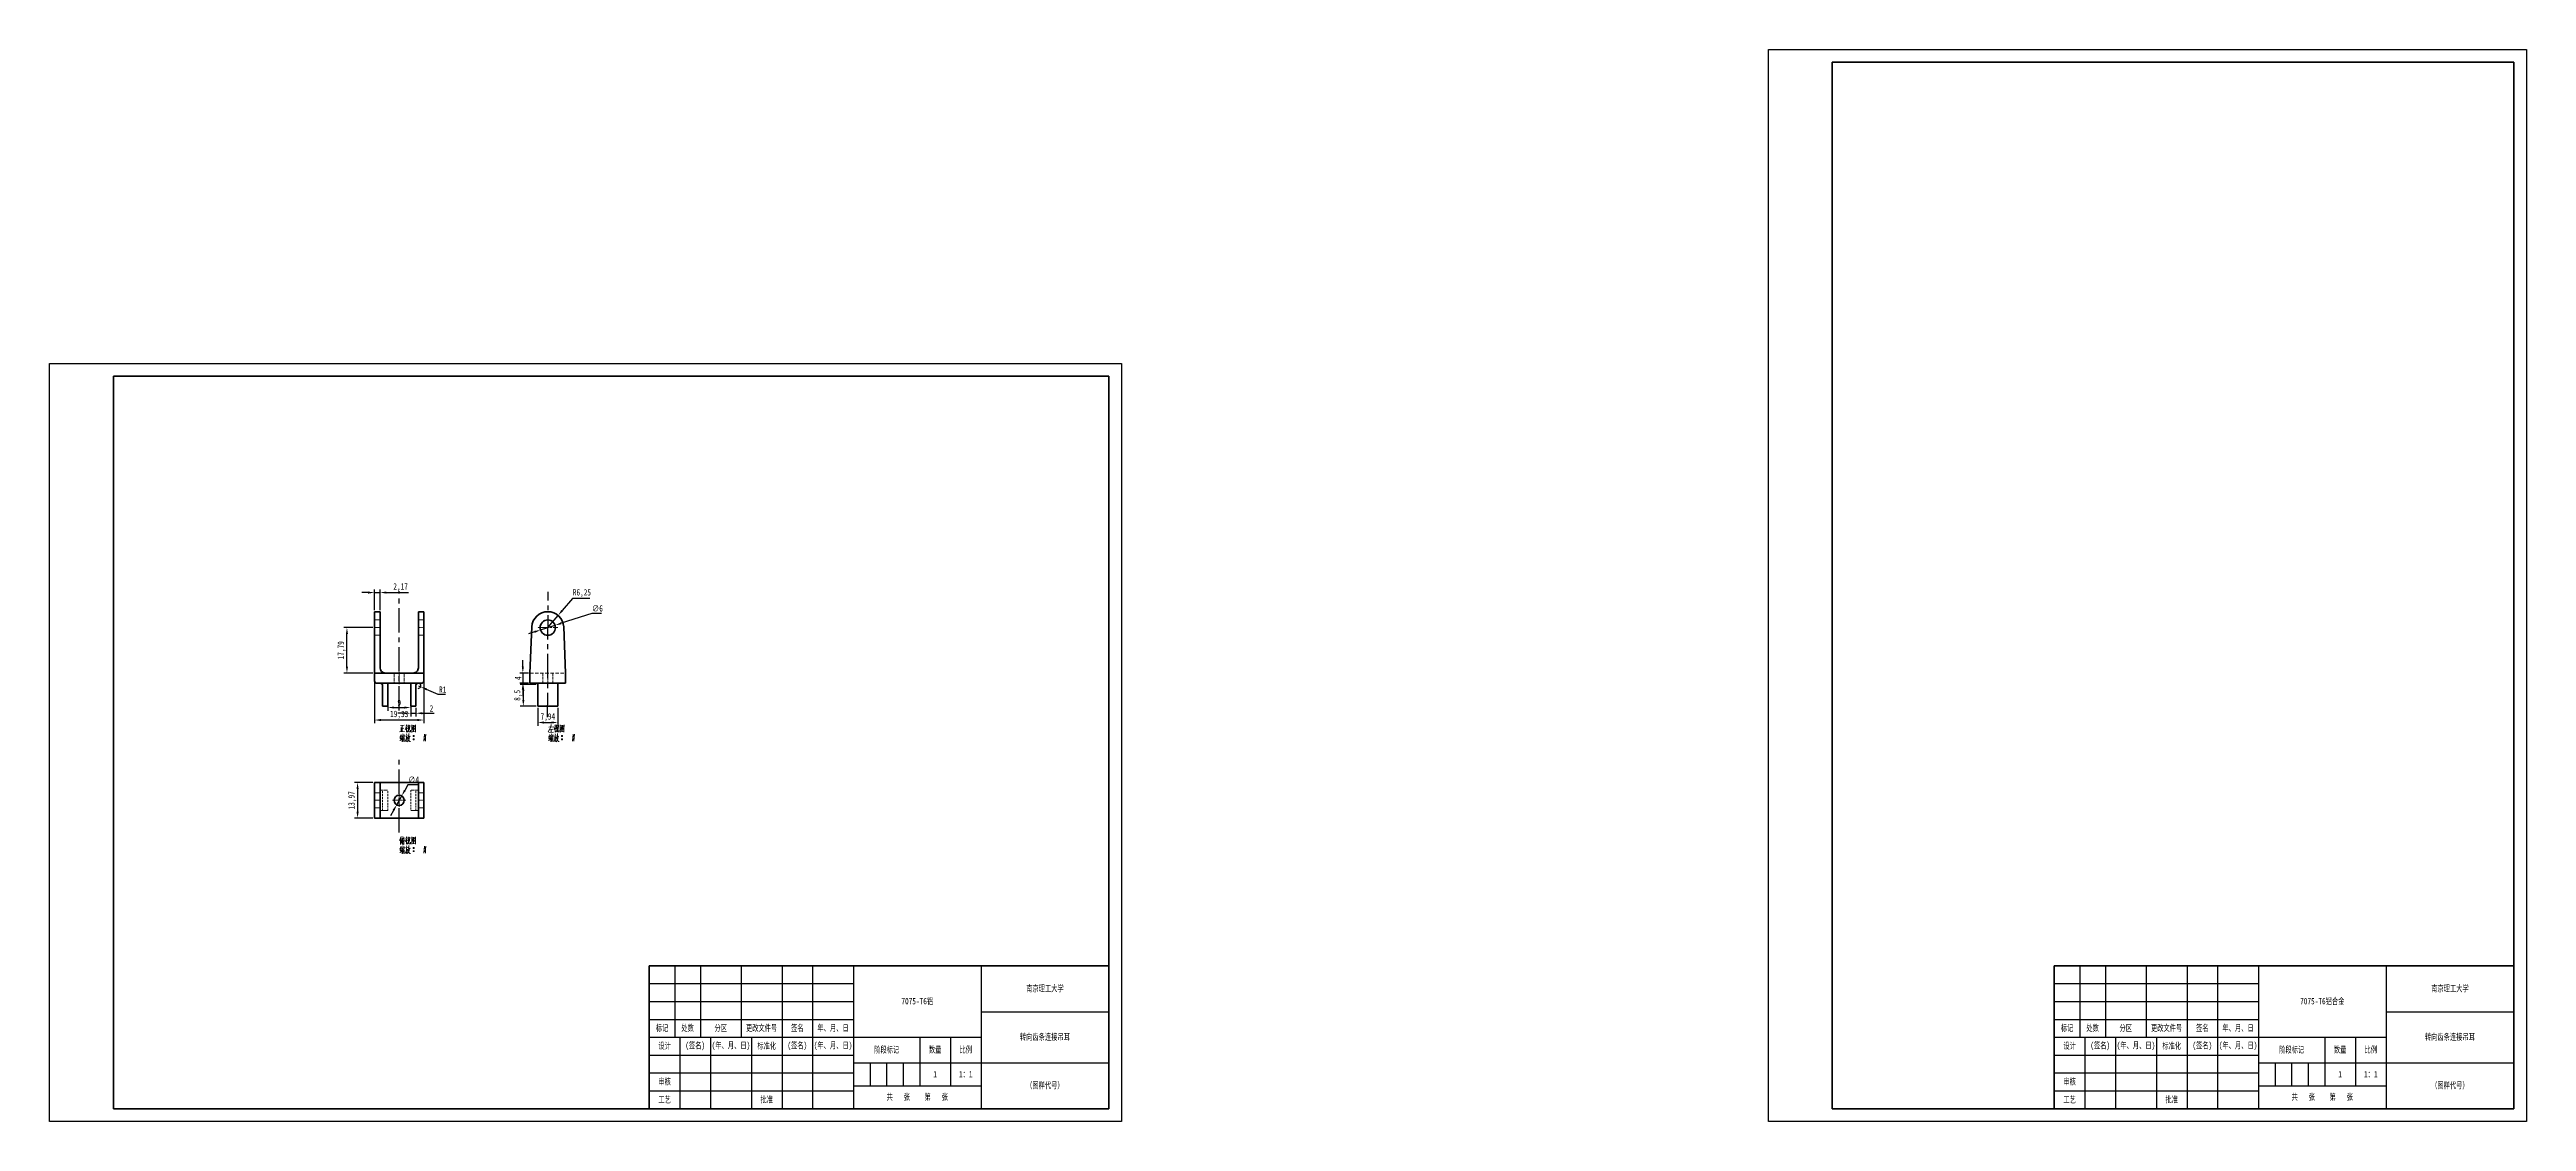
# Model space of a CAD drawing. Header units: millimetres. Extents: x 1050 to 2021, y 766 to 1186.
import ezdxf

# ---------------------------------------------------------------- set-up
doc = ezdxf.new("R2010")
doc.units = ezdxf.units.MM
doc.header["$LTSCALE"] = 0.3
for name, pattern in [('CENTER', [50.8, 31.75, -6.35, 6.35, -6.35]), ('DASHDOT', [18.5, 12, -3, 0.5, -3]), ('DASHED', [19.05, 12.7, -6.35])]:
    doc.linetypes.add(name, pattern=pattern)
for name, color, linetype, lineweight in [('尺寸线', 3, 'Continuous', 25), ('粗实线', 7, 'Continuous', 50), ('细实线', 7, 'Continuous', 25), ('细文本', 7, 'Continuous', 25), ('细点画线', 1, 'CENTER', 25), ('虚线', 2, 'DASHED', 25)]:
    doc.layers.add(name, color=color, linetype=linetype, lineweight=lineweight)
doc.styles.add('NUT Standard', font='simfang.ttf', dxfattribs={"width": 0.7, "height": 2.5})
doc.dimstyles.new('NUT Standard', dxfattribs={"dimtxt": 2.5, "dimasz": 2.5, "dimexe": 1.25, "dimexo": 0.625, "dimtad": 1, "dimtoh": 1, "dimtxsty": 'NUT Standard', "dimcen": 2.5, "dimadec": 0, "dimazin": 0, "dimtfac": 1, "dimtmove": 0, "dimatfit": 3, "dimfxl": 1, "dimarcsym": 0})

# ---------------------------------------------------------------- blocks, each defined once
blk = doc.blocks.new('*D5')
at = {"layer": 'Defpoints', "color": 0, "transparency": 16777216}
for p in [(1177.38, 941.32), (1196.71, 941.32), (1177.38, 922.91)]:
    blk.add_point(p, dxfattribs=at)
at = {"layer": '尺寸线', "color": 0, "lineweight": -2, "transparency": 16777216}
for p, q in [((1177.38, 940.7), (1177.38, 921.66)), ((1196.71, 940.7), (1196.71, 921.66)), ((1194.21, 922.91), (1179.88, 922.91))]:
    blk.add_line(p, q, dxfattribs=at)
at = {"layer": '尺寸线', "color": 0, "transparency": 16777216}
for points in [[(1179.88, 923.33), (1179.88, 922.5), (1177.38, 922.91)], [(1194.21, 923.33), (1194.21, 922.5), (1196.71, 922.91)]]:
    blk.add_solid(points, dxfattribs=at)
at = {"layer": '尺寸线', "color": 0, "transparency": 16777216, "insert": (1187.05, 924.98), "char_height": 2.5, "attachment_point": 5, "style": 'NUT Standard'}
blk.add_mtext('19,33', dxfattribs=at)
blk = doc.blocks.new('*D6')
at = {"layer": 'Defpoints', "color": 0, "transparency": 16777216}
for p in [(1166.57, 959.11), (1177.38, 959.11), (1177.38, 941.32)]:
    blk.add_point(p, dxfattribs=at)
at = {"layer": '尺寸线', "color": 0, "lineweight": -2, "transparency": 16777216}
for p, q in [((1176.76, 959.11), (1165.32, 959.11)), ((1166.57, 943.82), (1166.57, 956.61)), ((1176.76, 941.32), (1165.32, 941.32))]:
    blk.add_line(p, q, dxfattribs=at)
at = {"layer": '尺寸线', "color": 0, "transparency": 16777216}
for points in [[(1166.15, 956.61), (1166.99, 956.61), (1166.57, 959.11)], [(1166.15, 943.82), (1166.99, 943.82), (1166.57, 941.32)]]:
    blk.add_solid(points, dxfattribs=at)
at = {"layer": '尺寸线', "color": 0, "transparency": 16777216, "insert": (1164.5, 950.22), "char_height": 2.5, "attachment_point": 5, "rotation": 90, "style": 'NUT Standard'}
blk.add_mtext('17,79', dxfattribs=at)
blk = doc.blocks.new('*D7')
at = {"layer": 'Defpoints', "color": 0, "transparency": 16777216}
for p in [(1188.03, 893.19), (1186.07, 889.7)]:
    blk.add_point(p, dxfattribs=at)
at = {"layer": '尺寸线', "color": 0, "lineweight": -2, "transparency": 16777216}
for p, q in [((1186.07, 889.7), (1188.03, 893.19)), ((1190.49, 897.54), (1189.26, 895.36)), ((1194.23, 897.54), (1190.49, 897.54)), ((1184.84, 887.52), (1183.61, 885.35))]:
    blk.add_line(p, q, dxfattribs=at)
at = {"layer": '尺寸线', "color": 0, "transparency": 16777216}
for points in [[(1188.9, 895.57), (1189.62, 895.16), (1188.03, 893.19)], [(1184.47, 887.73), (1185.2, 887.32), (1186.07, 889.7)]]:
    blk.add_solid(points, dxfattribs=at)
at = {"layer": '尺寸线', "color": 0, "transparency": 16777216, "insert": (1192.67, 899.5), "char_height": 2.5, "attachment_point": 5, "style": 'NUT Standard'}
blk.add_mtext('∅4', dxfattribs=at)
blk = doc.blocks.new('*D8')
at = {"layer": 'Defpoints', "color": 0, "transparency": 16777216}
for p in [(1242.42, 958.2), (1248.14, 960.03)]:
    blk.add_point(p, dxfattribs=at)
at = {"layer": '尺寸线', "color": 0, "lineweight": -2, "transparency": 16777216}
for p, q in [((1262.56, 964.67), (1250.52, 960.8)), ((1266.26, 964.67), (1262.56, 964.67)), ((1240.04, 957.43), (1237.66, 956.66)), ((1242.42, 958.2), (1248.14, 960.03))]:
    blk.add_line(p, q, dxfattribs=at)
at = {"layer": '尺寸线', "color": 0, "transparency": 16777216}
for points in [[(1250.39, 961.2), (1250.64, 960.4), (1248.14, 960.03)], [(1239.92, 957.83), (1240.17, 957.03), (1242.42, 958.2)]]:
    blk.add_solid(points, dxfattribs=at)
at = {"layer": '尺寸线', "color": 0, "transparency": 16777216, "insert": (1264.72, 966.63), "char_height": 2.5, "attachment_point": 5, "style": 'NUT Standard'}
blk.add_mtext('∅6', dxfattribs=at)
blk = doc.blocks.new('*D9')
at = {"layer": 'Defpoints', "color": 0, "transparency": 16777216}
for p in [(1249.31, 963.89), (1245.28, 959.11)]:
    blk.add_point(p, dxfattribs=at)
at = {"layer": '尺寸线', "color": 0, "lineweight": -2, "transparency": 16777216}
for p, q in [((1254.93, 970.56), (1250.92, 965.8)), ((1261.71, 970.56), (1254.93, 970.56)), ((1245.28, 959.11), (1249.31, 963.89))]:
    blk.add_line(p, q, dxfattribs=at)
at = {"layer": '尺寸线', "color": 0, "transparency": 16777216}
blk.add_solid([(1250.6, 966.07), (1251.24, 965.54), (1249.31, 963.89)], dxfattribs=at)
at = {"layer": '尺寸线', "color": 0, "transparency": 16777216, "insert": (1258.63, 972.63), "char_height": 2.5, "attachment_point": 5, "style": 'NUT Standard'}
blk.add_mtext('R6,25', dxfattribs=at)
blk = doc.blocks.new('*D11')
at = {"layer": 'Defpoints', "color": 0, "transparency": 16777216}
for p in [(1191.55, 928.32), (1193.55, 928.32), (1193.55, 925.57)]:
    blk.add_point(p, dxfattribs=at)
at = {"layer": '尺寸线', "color": 0, "lineweight": -2, "transparency": 16777216}
for p, q in [((1189.05, 925.57), (1186.55, 925.57)), ((1191.55, 927.7), (1191.55, 924.32)), ((1191.55, 925.57), (1193.55, 925.57)), ((1193.55, 927.7), (1193.55, 924.32)), ((1196.05, 925.57), (1200.79, 925.57))]:
    blk.add_line(p, q, dxfattribs=at)
at = {"layer": '尺寸线', "color": 0, "transparency": 16777216}
for points in [[(1189.05, 925.98), (1189.05, 925.15), (1191.55, 925.57)], [(1196.05, 925.98), (1196.05, 925.15), (1193.55, 925.57)]]:
    blk.add_solid(points, dxfattribs=at)
at = {"layer": '尺寸线', "color": 0, "transparency": 16777216, "insert": (1199.67, 927.44), "char_height": 2.5, "attachment_point": 5, "style": 'NUT Standard'}
blk.add_mtext('2', dxfattribs=at)
blk = doc.blocks.new('*D12')
at = {"layer": 'Defpoints', "color": 0, "transparency": 16777216}
for p in [(1241.31, 936.82), (1235.68, 928.32), (1241.31, 928.32)]:
    blk.add_point(p, dxfattribs=at)
at = {"layer": '尺寸线', "color": 0, "lineweight": -2, "transparency": 16777216}
for p, q in [((1240.69, 936.82), (1234.43, 936.82)), ((1235.68, 934.32), (1235.68, 930.82)), ((1240.69, 928.32), (1234.43, 928.32))]:
    blk.add_line(p, q, dxfattribs=at)
at = {"layer": '尺寸线', "color": 0, "transparency": 16777216}
for points in [[(1235.26, 934.32), (1236.1, 934.32), (1235.68, 936.82)], [(1235.26, 930.82), (1236.1, 930.82), (1235.68, 928.32)]]:
    blk.add_solid(points, dxfattribs=at)
at = {"layer": '尺寸线', "color": 0, "transparency": 16777216, "insert": (1233.61, 932.57), "char_height": 2.5, "attachment_point": 5, "rotation": 90, "style": 'NUT Standard'}
blk.add_mtext('8,5', dxfattribs=at)
blk = doc.blocks.new('*D13')
at = {"layer": 'Defpoints', "color": 0, "transparency": 16777216}
for p in [(1241.31, 928.32), (1249.25, 928.32), (1249.25, 921.93)]:
    blk.add_point(p, dxfattribs=at)
at = {"layer": '尺寸线', "color": 0, "lineweight": -2, "transparency": 16777216}
for p, q in [((1241.31, 927.7), (1241.31, 920.68)), ((1249.25, 927.7), (1249.25, 920.68)), ((1243.81, 921.93), (1246.75, 921.93))]:
    blk.add_line(p, q, dxfattribs=at)
at = {"layer": '尺寸线', "color": 0, "transparency": 16777216}
for points in [[(1243.81, 922.35), (1243.81, 921.51), (1241.31, 921.93)], [(1246.75, 922.35), (1246.75, 921.51), (1249.25, 921.93)]]:
    blk.add_solid(points, dxfattribs=at)
at = {"layer": '尺寸线', "color": 0, "transparency": 16777216, "insert": (1245.28, 924), "char_height": 2.5, "attachment_point": 5, "style": 'NUT Standard'}
blk.add_mtext('7,94', dxfattribs=at)
blk = doc.blocks.new('*D14')
at = {"layer": 'Defpoints', "color": 0, "transparency": 16777216}
for p in [(1194.55, 936.32), (1195.47, 935.93)]:
    blk.add_point(p, dxfattribs=at)
at = {"layer": '尺寸线', "color": 0, "lineweight": -2, "transparency": 16777216}
for p, q in [((1194.55, 936.32), (1195.47, 935.93)), ((1202.35, 932.95), (1197.76, 934.93)), ((1205.2, 932.95), (1202.35, 932.95))]:
    blk.add_line(p, q, dxfattribs=at)
blk.add_arc((1194.55, 936.32), 1, 265.01502, 54.19014, dxfattribs=at)
at = {"layer": '尺寸线', "color": 0, "transparency": 16777216}
blk.add_solid([(1197.93, 935.32), (1197.6, 934.55), (1195.47, 935.93)], dxfattribs=at)
at = {"layer": '尺寸线', "color": 0, "transparency": 16777216, "insert": (1204.09, 934.83), "char_height": 2.5, "attachment_point": 5, "style": 'NUT Standard'}
blk.add_mtext('R1', dxfattribs=at)
blk = doc.blocks.new('*D15')
at = {"layer": 'Defpoints', "color": 0, "transparency": 16777216}
for p in [(1235.5, 937.32), (1238.29, 941.32), (1238.29, 937.32)]:
    blk.add_point(p, dxfattribs=at)
at = {"layer": '尺寸线', "color": 0, "lineweight": -2, "transparency": 16777216}
for p, q in [((1235.5, 943.82), (1235.5, 946.32)), ((1237.67, 941.32), (1234.25, 941.32)), ((1237.67, 937.32), (1234.25, 937.32)), ((1235.5, 941.32), (1235.5, 937.32)), ((1235.5, 934.82), (1235.5, 932.32))]:
    blk.add_line(p, q, dxfattribs=at)
at = {"layer": '尺寸线', "color": 0, "transparency": 16777216}
for points in [[(1235.08, 943.82), (1235.91, 943.82), (1235.5, 941.32)], [(1235.08, 934.82), (1235.91, 934.82), (1235.5, 937.32)]]:
    blk.add_solid(points, dxfattribs=at)
at = {"layer": '尺寸线', "color": 0, "transparency": 16777216, "insert": (1233.62, 939.32), "char_height": 2.5, "attachment_point": 5, "rotation": 90, "style": 'NUT Standard'}
blk.add_mtext('4', dxfattribs=at)
blk = doc.blocks.new('*D16')
at = {"layer": 'Defpoints', "color": 0, "transparency": 16777216}
for p in [(1179.55, 972.85), (1177.38, 965.36), (1179.55, 965.36)]:
    blk.add_point(p, dxfattribs=at)
at = {"layer": '尺寸线', "color": 0, "lineweight": -2, "transparency": 16777216}
for p, q in [((1174.88, 972.85), (1172.38, 972.85)), ((1177.38, 965.99), (1177.38, 974.1)), ((1177.38, 972.85), (1179.55, 972.85)), ((1179.55, 965.99), (1179.55, 974.1)), ((1182.05, 972.85), (1190.64, 972.85))]:
    blk.add_line(p, q, dxfattribs=at)
at = {"layer": '尺寸线', "color": 0, "transparency": 16777216}
for points in [[(1174.88, 973.27), (1174.88, 972.43), (1177.38, 972.85)], [(1182.05, 973.27), (1182.05, 972.43), (1179.55, 972.85)]]:
    blk.add_solid(points, dxfattribs=at)
at = {"layer": '尺寸线', "color": 0, "transparency": 16777216, "insert": (1187.59, 974.92), "char_height": 2.5, "attachment_point": 5, "style": 'NUT Standard'}
blk.add_mtext('2,17', dxfattribs=at)
blk = doc.blocks.new('*D18')
at = {"layer": 'Defpoints', "color": 0, "transparency": 16777216}
for p in [(1177.38, 898.43), (1170.73, 884.46), (1177.38, 884.46)]:
    blk.add_point(p, dxfattribs=at)
at = {"layer": '尺寸线', "color": 0, "lineweight": -2, "transparency": 16777216}
for p, q in [((1176.76, 898.43), (1169.48, 898.43)), ((1170.73, 895.93), (1170.73, 886.96)), ((1176.76, 884.46), (1169.48, 884.46))]:
    blk.add_line(p, q, dxfattribs=at)
at = {"layer": '尺寸线', "color": 0, "transparency": 16777216}
for points in [[(1170.32, 895.93), (1171.15, 895.93), (1170.73, 898.43)], [(1170.32, 886.96), (1171.15, 886.96), (1170.73, 884.46)]]:
    blk.add_solid(points, dxfattribs=at)
at = {"layer": '尺寸线', "color": 0, "transparency": 16777216, "insert": (1168.67, 891.44), "char_height": 2.5, "attachment_point": 5, "rotation": 90, "style": 'NUT Standard'}
blk.add_mtext('13,97', dxfattribs=at)
blk = doc.blocks.new('*D19')
at = {"layer": 'Defpoints', "color": 0, "transparency": 16777216}
for p in [(1182.55, 937.32), (1191.55, 937.32), (1191.55, 927.8)]:
    blk.add_point(p, dxfattribs=at)
at = {"layer": '尺寸线', "color": 0, "lineweight": -2, "transparency": 16777216}
for p, q in [((1182.55, 936.7), (1182.55, 926.55)), ((1191.55, 936.7), (1191.55, 926.55)), ((1185.05, 927.8), (1189.05, 927.8))]:
    blk.add_line(p, q, dxfattribs=at)
at = {"layer": '尺寸线', "color": 0, "transparency": 16777216}
for points in [[(1185.05, 928.22), (1185.05, 927.39), (1182.55, 927.8)], [(1189.05, 928.22), (1189.05, 927.39), (1191.55, 927.8)]]:
    blk.add_solid(points, dxfattribs=at)
at = {"layer": '尺寸线', "color": 0, "transparency": 16777216, "insert": (1187.05, 929.69), "char_height": 2.5, "attachment_point": 5, "style": 'NUT Standard'}
blk.add_mtext('9', dxfattribs=at)

msp = doc.modelspace()

# ---------------------------------------------------------------- linework, layer by layer
for p, q in [((1723.555, 765.619), (1723.555, 1185.619)), ((1723.555, 1185.619), (2020.555, 1185.619)), ((2020.555, 1185.619), (2020.555, 765.619)), ((1050.042, 1062.619), (1470.042, 1062.619)), ((1050.042, 765.619), (1050.042, 1062.619)), ((1470.042, 1062.619), (1470.042, 765.619)), ((2015.555, 854.619), (2015.555, 770.619)), ((1470.042, 765.619), (1050.042, 765.619)), ((2020.555, 765.619), (1723.555, 765.619))]:
    msp.add_line(p, q)
at = {"color": 7, "lineweight": 35}
for p, q in [((1177.383, 965.365), (1177.383, 959.371)), ((1179.549, 965.365), (1177.383, 965.365)), ((1179.549, 965.365), (1179.549, 959.371)), ((1194.549, 959.371), (1194.549, 965.365)), ((1194.549, 965.365), (1196.715, 965.365)), ((1196.715, 959.371), (1196.715, 965.365)), ((1177.383, 941.322), (1177.383, 959.371)), ((1179.549, 943.322), (1179.549, 959.371)), ((1194.549, 943.322), (1194.549, 959.371)), ((1196.715, 941.322), (1196.715, 959.371)), ((1238.294, 941.322), (1239.035, 959.371)), ((1252.266, 941.322), (1251.525, 959.371)), ((1177.383, 938.322), (1177.383, 941.322)), ((1177.383, 941.322), (1179.549, 941.322)), ((1178.383, 937.322), (1195.715, 937.322)), ((1181.549, 941.322), (1179.549, 941.322)), ((1180.549, 936.322), (1180.549, 928.322)), ((1181.549, 941.322), (1192.549, 941.322)), ((1182.549, 937.322), (1182.549, 928.322)), ((1191.549, 937.322), (1191.549, 928.322)), ((1194.549, 941.322), (1192.549, 941.322)), ((1193.549, 936.322), (1193.549, 928.322)), ((1194.549, 941.322), (1196.715, 941.322)), ((1196.715, 938.322), (1196.715, 941.322)), ((1238.294, 938.322), (1238.294, 941.322)), ((1238.294, 938.322), (1238.294, 937.322)), ((1238.294, 937.322), (1252.266, 937.322)), ((1241.311, 936.322), (1241.311, 937.322)), ((1241.311, 936.322), (1241.311, 928.322)), ((1249.249, 937.322), (1249.249, 936.322)), ((1249.249, 936.322), (1249.249, 928.322)), ((1252.266, 938.322), (1252.266, 941.322)), ((1252.266, 937.322), (1252.266, 938.322)), ((1182.549, 928.322), (1180.549, 928.322)), ((1191.549, 928.322), (1193.549, 928.322)), ((1249.249, 928.322), (1241.311, 928.322)), ((1177.383, 898.43), (1177.383, 897.688)), ((1179.549, 898.43), (1177.383, 898.43)), ((1177.383, 897.688), (1177.383, 885.199)), ((1181.549, 898.43), (1179.549, 898.43)), ((1179.549, 898.348), (1179.549, 897.688)), ((1179.549, 897.688), (1179.549, 885.199)), ((1192.549, 898.43), (1181.549, 898.43)), ((1194.549, 898.43), (1192.549, 898.43)), ((1196.715, 898.43), (1194.549, 898.43)), ((1194.549, 898.348), (1194.549, 897.688)), ((1194.549, 885.199), (1194.549, 897.688)), ((1196.715, 898.43), (1196.715, 897.688)), ((1196.715, 885.199), (1196.715, 897.688)), ((1177.383, 884.458), (1177.383, 885.199)), ((1177.383, 884.458), (1179.549, 884.458)), ((1179.549, 884.54), (1179.549, 885.199)), ((1181.549, 884.458), (1179.549, 884.458)), ((1181.549, 884.458), (1192.549, 884.458)), ((1194.549, 884.458), (1192.549, 884.458)), ((1194.549, 884.54), (1194.549, 885.199)), ((1194.549, 884.458), (1196.715, 884.458)), ((1196.715, 884.458), (1196.715, 885.199))]:
    msp.add_line(p, q, dxfattribs=at)
at = {"color": 7, "linetype": 'DASHED', "lineweight": 13, "ltscale": 0.054143}
for p, q in [((1179.549, 941.322), (1177.383, 941.322)), ((1196.715, 941.322), (1194.549, 941.322))]:
    msp.add_line(p, q, dxfattribs=at)
at = {"color": 7, "linetype": 'DASHED', "lineweight": 13, "ltscale": 0.05}
for p, q in [((1181.549, 941.322), (1179.549, 941.322)), ((1194.549, 941.322), (1192.549, 941.322))]:
    msp.add_line(p, q, dxfattribs=at)
at = {"color": 7, "lineweight": 13}
for points in [[(1187.224, 918.347), (1189.184, 918.452)], [(1187.259, 914.847), (1187.959, 915.232)], [(1187.714, 916.282), (1187.294, 916.142)], [(1187.784, 917.297), (1187.329, 916.212)], [(1187.364, 915.512), (1187.889, 915.687)], [(1187.854, 916.527), (1187.399, 915.512)], [(1187.504, 920.762), (1189.009, 920.832)], [(1187.784, 919.957), (1187.784, 918.382)], [(1188.169, 916.002), (1187.854, 915.512)], [(1188.099, 916.982), (1187.994, 916.422)], [(1188.099, 916.842), (1189.149, 916.982)], [(1188.344, 916.562), (1188.169, 916.002)], [(1188.204, 916.072), (1188.204, 914.357)], [(1188.274, 920.762), (1188.274, 919.607), (1188.274, 918.417)], [(1188.274, 919.642), (1188.904, 919.712)], [(1188.414, 916.282), (1189.114, 916.387)], [(1188.484, 917.472), (1188.659, 917.087)], [(1188.484, 915.862), (1188.519, 914.462)], [(1188.484, 915.757), (1189.009, 915.827)], [(1188.519, 915.197), (1188.904, 915.267)], [(1188.974, 914.707), (1188.554, 914.637)], [(1188.729, 916.317), (1188.659, 915.757)], [(1189.044, 915.932), (1188.974, 914.532)], [(1189.184, 917.087), (1189.044, 916.632)], [(1190.094, 920.377), (1189.919, 919.887), (1189.429, 919.152)], [(1189.954, 916.702), (1189.849, 915.792), (1189.744, 915.372), (1189.429, 914.497)], [(1189.464, 920.167), (1190.024, 920.237)], [(1189.464, 916.632), (1190.514, 916.772)], [(1189.744, 921.042), (1190.024, 920.622)], [(1190.269, 916.212), (1190.164, 915.372), (1190.024, 914.532), (1189.814, 914.812)], [(1189.884, 916.037), (1190.269, 916.107)], [(1189.919, 919.887), (1189.919, 918.102)], [(1189.919, 919.712), (1190.234, 919.397)], [(1189.954, 917.542), (1190.059, 916.982)], [(1190.024, 918.102), (1190.304, 918.382)], [(1190.654, 914.952), (1190.269, 914.427)], [(1190.304, 918.382), (1190.549, 918.732)], [(1190.654, 916.212), (1190.479, 915.652)], [(1190.514, 921.007), (1190.514, 919.327)], [(1191.179, 920.832), (1190.514, 920.762)], [(1190.724, 919.362), (1190.549, 918.732)], [(1190.584, 915.967), (1191.144, 914.532)], [(1190.794, 916.842), (1190.654, 916.212)], [(1190.934, 915.582), (1190.654, 914.952)], [(1190.829, 920.412), (1190.724, 919.362)], [(1190.724, 916.457), (1191.424, 916.597)], [(1190.864, 917.577), (1190.794, 916.842)], [(1190.864, 918.382), (1190.864, 919.467)], [(1191.004, 918.277), (1190.864, 918.382)], [(1191.144, 916.527), (1190.934, 915.582)], [(1191.424, 918.277), (1191.004, 918.277)], [(1191.109, 919.257), (1191.179, 920.937)], [(1191.144, 914.532), (1191.459, 914.532)], [(1191.424, 918.907), (1191.424, 918.277)], [(1191.949, 921.042), (1191.949, 919.572), (1191.949, 918.067)], [(1191.949, 921.007), (1191.949, 919.607), (1191.949, 918.207)], [(1193.419, 920.867), (1191.949, 920.727)], [(1191.949, 918.312), (1193.314, 918.417)], [(1192.019, 919.117), (1192.509, 919.537)], [(1192.719, 920.587), (1192.159, 919.782)], [(1192.474, 920.027), (1193.174, 919.292)], [(1192.474, 918.942), (1192.824, 918.557)], [(1192.474, 916.667), (1192.859, 916.667)], [(1192.474, 915.407), (1192.859, 915.407)], [(1192.509, 920.237), (1192.964, 920.307)], [(1192.509, 919.537), (1192.719, 919.817)], [(1192.509, 916.772), (1192.824, 916.772)], [(1192.509, 916.527), (1192.824, 916.527)], [(1192.509, 915.512), (1192.824, 915.512)], [(1192.509, 915.267), (1192.824, 915.267)], [(1192.579, 919.327), (1192.824, 919.047)], [(1192.719, 919.817), (1193.069, 920.447)], [(1193.174, 919.292), (1193.349, 919.327)], [(1193.384, 918.137), (1193.384, 918.242), (1193.314, 918.417)], [(1193.384, 918.242), (1193.384, 919.607), (1193.419, 921.007)], [(1196.919, 917.402), (1196.814, 916.002), (1196.709, 914.602)], [(1196.919, 916.667), (1197.304, 916.667)], [(1196.919, 915.407), (1197.304, 915.407)], [(1196.954, 916.772), (1197.269, 916.772)], [(1196.954, 916.527), (1197.269, 916.527)], [(1196.954, 915.512), (1197.269, 915.512)], [(1196.954, 915.267), (1197.269, 915.267)], [(1197.514, 917.402), (1197.409, 916.002), (1197.304, 914.602)], [(1245.98, 919.152), (1245.42, 918.277)], [(1245.49, 914.847), (1246.19, 915.232)], [(1245.945, 916.282), (1245.525, 916.142)], [(1246.015, 917.297), (1245.56, 916.212)], [(1245.595, 915.512), (1246.12, 915.687)], [(1245.63, 920.132), (1247.45, 920.272)], [(1246.085, 916.527), (1245.63, 915.512)], [(1245.735, 918.032), (1247.45, 918.137)], [(1246.435, 920.202), (1245.98, 919.152)], [(1246.4, 916.002), (1246.085, 915.512)], [(1246.12, 919.222), (1247.205, 919.327)], [(1246.33, 916.982), (1246.225, 916.422)], [(1246.33, 916.842), (1247.38, 916.982)], [(1246.575, 916.562), (1246.4, 916.002)], [(1246.645, 921.147), (1246.435, 920.202)], [(1246.435, 916.072), (1246.435, 914.357)], [(1246.645, 919.257), (1246.61, 918.067)], [(1246.645, 916.282), (1247.345, 916.387)], [(1246.715, 917.472), (1246.89, 917.087)], [(1246.715, 915.862), (1246.75, 914.462)], [(1246.715, 915.757), (1247.24, 915.827)], [(1246.75, 915.197), (1247.135, 915.267)], [(1247.205, 914.707), (1246.785, 914.637)], [(1246.96, 916.317), (1246.89, 915.757)], [(1247.275, 915.932), (1247.205, 914.532)], [(1247.415, 917.087), (1247.275, 916.632)], [(1248.325, 920.377), (1248.15, 919.887), (1247.66, 919.152)], [(1248.185, 916.702), (1248.08, 915.792), (1247.975, 915.372), (1247.66, 914.497)], [(1247.695, 920.167), (1248.255, 920.237)], [(1247.695, 916.632), (1248.745, 916.772)], [(1247.975, 921.042), (1248.255, 920.622)], [(1248.5, 916.212), (1248.395, 915.372), (1248.255, 914.532), (1248.045, 914.812)], [(1248.115, 916.037), (1248.5, 916.107)], [(1248.15, 919.887), (1248.15, 918.102)], [(1248.15, 919.712), (1248.465, 919.397)], [(1248.185, 917.542), (1248.29, 916.982)], [(1248.255, 918.102), (1248.535, 918.382)], [(1248.885, 914.952), (1248.5, 914.427)], [(1248.535, 918.382), (1248.78, 918.732)], [(1248.885, 916.212), (1248.71, 915.652)], [(1248.745, 921.007), (1248.745, 919.327)], [(1249.41, 920.832), (1248.745, 920.762)], [(1248.955, 919.362), (1248.78, 918.732)], [(1248.815, 915.967), (1249.375, 914.532)], [(1249.025, 916.842), (1248.885, 916.212)], [(1249.165, 915.582), (1248.885, 914.952)], [(1249.06, 920.412), (1248.955, 919.362)], [(1248.955, 916.457), (1249.655, 916.597)], [(1249.095, 917.577), (1249.025, 916.842)], [(1249.095, 918.382), (1249.095, 919.467)], [(1249.235, 918.277), (1249.095, 918.382)], [(1249.375, 916.527), (1249.165, 915.582)], [(1249.655, 918.277), (1249.235, 918.277)], [(1249.34, 919.257), (1249.41, 920.937)], [(1249.375, 914.532), (1249.69, 914.532)], [(1249.655, 918.907), (1249.655, 918.277)], [(1250.18, 921.042), (1250.18, 919.572), (1250.18, 918.067)], [(1250.18, 921.007), (1250.18, 919.607), (1250.18, 918.207)], [(1251.65, 920.867), (1250.18, 920.727)], [(1250.18, 918.312), (1251.545, 918.417)], [(1250.25, 919.117), (1250.74, 919.537)], [(1250.95, 920.587), (1250.39, 919.782)], [(1250.705, 920.027), (1251.405, 919.292)], [(1250.705, 918.942), (1251.055, 918.557)], [(1250.705, 916.667), (1251.09, 916.667)], [(1250.705, 915.407), (1251.09, 915.407)], [(1250.74, 920.237), (1251.195, 920.307)], [(1250.74, 919.537), (1250.95, 919.817)], [(1250.74, 916.772), (1251.055, 916.772)], [(1250.74, 916.527), (1251.055, 916.527)], [(1250.74, 915.512), (1251.055, 915.512)], [(1250.74, 915.267), (1251.055, 915.267)], [(1250.81, 919.327), (1251.055, 919.047)], [(1250.95, 919.817), (1251.3, 920.447)], [(1251.405, 919.292), (1251.58, 919.327)], [(1251.615, 918.137), (1251.615, 918.242), (1251.545, 918.417)], [(1251.615, 918.242), (1251.615, 919.607), (1251.65, 921.007)], [(1255.15, 917.402), (1255.045, 916.002), (1254.94, 914.602)], [(1255.15, 916.667), (1255.535, 916.667)], [(1255.15, 915.407), (1255.535, 915.407)], [(1255.185, 916.772), (1255.5, 916.772)], [(1255.185, 916.527), (1255.5, 916.527)], [(1255.185, 915.512), (1255.5, 915.512)], [(1255.185, 915.267), (1255.5, 915.267)], [(1255.745, 917.402), (1255.64, 916.002), (1255.535, 914.602)], [(1187.854, 877.283), (1187.154, 875.673)], [(1187.609, 876.618), (1187.609, 875.393), (1187.609, 874.133)], [(1187.889, 874.868), (1187.714, 874.238)], [(1187.994, 875.498), (1187.889, 874.868)], [(1188.029, 876.793), (1187.994, 875.498)], [(1188.029, 876.548), (1189.149, 876.723)], [(1188.309, 875.918), (1188.064, 875.463)], [(1188.414, 876.443), (1188.309, 875.918)], [(1188.309, 875.918), (1188.309, 874.168)], [(1188.414, 877.248), (1188.624, 876.758)], [(1188.414, 875.743), (1189.219, 875.883)], [(1188.484, 875.498), (1188.624, 875.078)], [(1188.484, 873.608), (1188.659, 873.223)], [(1188.869, 874.133), (1188.589, 874.588)], [(1188.869, 876.548), (1188.869, 875.358), (1188.869, 874.133)], [(1190.094, 876.513), (1189.919, 876.023), (1189.429, 875.288)], [(1189.464, 876.303), (1190.024, 876.373)], [(1189.744, 877.178), (1190.024, 876.758)], [(1189.919, 876.023), (1189.919, 874.238)], [(1189.919, 875.848), (1190.234, 875.533)], [(1189.954, 873.678), (1190.059, 873.118)], [(1190.024, 874.238), (1190.304, 874.518)], [(1190.304, 874.518), (1190.549, 874.868)], [(1190.514, 877.143), (1190.514, 875.463)], [(1191.179, 876.968), (1190.514, 876.898)], [(1190.724, 875.498), (1190.549, 874.868)], [(1190.829, 876.548), (1190.724, 875.498)], [(1190.864, 873.713), (1190.794, 872.978)], [(1190.864, 874.518), (1190.864, 875.603)], [(1191.004, 874.413), (1190.864, 874.518)], [(1191.424, 874.413), (1191.004, 874.413)], [(1191.109, 875.393), (1191.179, 877.073)], [(1191.424, 875.043), (1191.424, 874.413)], [(1191.949, 877.178), (1191.949, 875.708), (1191.949, 874.203)], [(1191.949, 877.143), (1191.949, 875.743), (1191.949, 874.343)], [(1193.419, 877.003), (1191.949, 876.863)], [(1191.949, 874.448), (1193.314, 874.553)], [(1192.019, 875.253), (1192.509, 875.673)], [(1192.719, 876.723), (1192.159, 875.918)], [(1192.474, 876.163), (1193.174, 875.428)], [(1192.474, 875.078), (1192.824, 874.693)], [(1192.509, 876.373), (1192.964, 876.443)], [(1192.509, 875.673), (1192.719, 875.953)], [(1192.579, 875.463), (1192.824, 875.183)], [(1192.719, 875.953), (1193.069, 876.583)], [(1193.174, 875.428), (1193.349, 875.463)], [(1193.384, 874.273), (1193.384, 874.378), (1193.314, 874.553)], [(1193.384, 874.378), (1193.384, 875.743), (1193.419, 877.143)], [(1196.919, 873.538), (1196.814, 872.138), (1196.709, 870.738)], [(1197.514, 873.538), (1197.409, 872.138), (1197.304, 870.738)], [(1187.259, 870.983), (1187.959, 871.368)], [(1187.714, 872.418), (1187.294, 872.278)], [(1187.784, 873.433), (1187.329, 872.348)], [(1187.364, 871.648), (1187.889, 871.823)], [(1187.854, 872.663), (1187.399, 871.648)], [(1188.169, 872.138), (1187.854, 871.648)], [(1188.099, 873.118), (1187.994, 872.558)], [(1188.099, 872.978), (1189.149, 873.118)], [(1188.344, 872.698), (1188.169, 872.138)], [(1188.204, 872.208), (1188.204, 870.493)], [(1188.414, 872.418), (1189.114, 872.523)], [(1188.484, 871.998), (1188.519, 870.598)], [(1188.484, 871.893), (1189.009, 871.963)], [(1188.519, 871.333), (1188.904, 871.403)], [(1188.974, 870.843), (1188.554, 870.773)], [(1188.729, 872.453), (1188.659, 871.893)], [(1189.044, 872.068), (1188.974, 870.668)], [(1189.184, 873.223), (1189.044, 872.768)], [(1189.954, 872.838), (1189.849, 871.928), (1189.744, 871.508), (1189.429, 870.633)], [(1189.464, 872.768), (1190.514, 872.908)], [(1190.269, 872.348), (1190.164, 871.508), (1190.024, 870.668), (1189.814, 870.948)], [(1189.884, 872.173), (1190.269, 872.243)], [(1190.654, 871.088), (1190.269, 870.563)], [(1190.654, 872.348), (1190.479, 871.788)], [(1190.584, 872.103), (1191.144, 870.668)], [(1190.794, 872.978), (1190.654, 872.348)], [(1190.934, 871.718), (1190.654, 871.088)], [(1190.724, 872.593), (1191.424, 872.733)], [(1191.144, 872.663), (1190.934, 871.718)], [(1191.144, 870.668), (1191.459, 870.668)], [(1192.474, 872.803), (1192.859, 872.803)], [(1192.474, 871.543), (1192.859, 871.543)], [(1192.509, 872.908), (1192.824, 872.908)], [(1192.509, 872.663), (1192.824, 872.663)], [(1192.509, 871.648), (1192.824, 871.648)], [(1192.509, 871.403), (1192.824, 871.403)], [(1196.919, 872.803), (1197.304, 872.803)], [(1196.919, 871.543), (1197.304, 871.543)], [(1196.954, 872.908), (1197.269, 872.908)], [(1196.954, 872.663), (1197.269, 872.663)], [(1196.954, 871.648), (1197.269, 871.648)], [(1196.954, 871.403), (1197.269, 871.403)]]:
    msp.add_lwpolyline(points, dxfattribs=at)
for points in [[(1192.579, 916.457), (1192.754, 916.457), (1192.859, 916.562), (1192.859, 916.737), (1192.754, 916.842), (1192.579, 916.842), (1192.474, 916.737), (1192.474, 916.562)], [(1192.579, 915.197), (1192.754, 915.197), (1192.859, 915.302), (1192.859, 915.477), (1192.754, 915.582), (1192.579, 915.582), (1192.474, 915.477), (1192.474, 915.302)], [(1197.024, 916.457), (1197.199, 916.457), (1197.304, 916.562), (1197.304, 916.737), (1197.199, 916.842), (1197.024, 916.842), (1196.919, 916.737), (1196.919, 916.562)], [(1197.024, 915.197), (1197.199, 915.197), (1197.304, 915.302), (1197.304, 915.477), (1197.199, 915.582), (1197.024, 915.582), (1196.919, 915.477), (1196.919, 915.302)], [(1250.81, 916.457), (1250.985, 916.457), (1251.09, 916.562), (1251.09, 916.737), (1250.985, 916.842), (1250.81, 916.842), (1250.705, 916.737), (1250.705, 916.562)], [(1250.81, 915.197), (1250.985, 915.197), (1251.09, 915.302), (1251.09, 915.477), (1250.985, 915.582), (1250.81, 915.582), (1250.705, 915.477), (1250.705, 915.302)], [(1255.255, 916.457), (1255.43, 916.457), (1255.535, 916.562), (1255.535, 916.737), (1255.43, 916.842), (1255.255, 916.842), (1255.15, 916.737), (1255.15, 916.562)], [(1255.255, 915.197), (1255.43, 915.197), (1255.535, 915.302), (1255.535, 915.477), (1255.43, 915.582), (1255.255, 915.582), (1255.15, 915.477), (1255.15, 915.302)], [(1192.579, 872.593), (1192.754, 872.593), (1192.859, 872.698), (1192.859, 872.873), (1192.754, 872.978), (1192.579, 872.978), (1192.474, 872.873), (1192.474, 872.698)], [(1192.579, 871.333), (1192.754, 871.333), (1192.859, 871.438), (1192.859, 871.613), (1192.754, 871.718), (1192.579, 871.718), (1192.474, 871.613), (1192.474, 871.438)], [(1197.024, 872.593), (1197.199, 872.593), (1197.304, 872.698), (1197.304, 872.873), (1197.199, 872.978), (1197.024, 872.978), (1196.919, 872.873), (1196.919, 872.698)], [(1197.024, 871.333), (1197.199, 871.333), (1197.304, 871.438), (1197.304, 871.613), (1197.199, 871.718), (1197.024, 871.718), (1196.919, 871.613), (1196.919, 871.438)]]:
    msp.add_lwpolyline(points, close=True, dxfattribs=at)
at = {"color": 7, "lineweight": 35}
for centre, radius in [((1245.28, 959.115), 3), ((1187.049, 891.444), 2)]:
    msp.add_circle(centre, radius, dxfattribs=at)
for centre, radius, start, end in [((1245.28, 959.115), 6.25, 2.351953, 177.648043), ((1181.549, 943.322), 2, 180.000005, 269.999997), ((1192.549, 943.322), 2, 269.999997, 0), ((1178.383, 938.322), 1, 180.000005, 269.999997), ((1179.549, 936.322), 1, 0, 90.000003), ((1194.549, 936.322), 1, 90.000003, 180.000005), ((1195.715, 938.322), 1, 269.999997, 0)]:
    msp.add_arc(centre, radius, start, end, dxfattribs=at)
for centre, major_axis, start_param, end_param in [((1181.549, 898.348), (2, 0), 1.5707963, 3.1415927), ((1192.549, 898.348), (-2, 0), 3.1415927, 4.712389), ((1181.549, 884.54), (2, 0), 3.1415927, 4.712389), ((1192.549, 884.54), (2, 0), 4.712389, 6.2831853)]:
    msp.add_ellipse(centre, major_axis=major_axis, ratio=0.0410724, start_param=start_param, end_param=end_param, dxfattribs=at)
at = {"layer": '粗实线'}
for p, q in [((1748.555, 770.619), (1748.555, 1180.619)), ((1748.555, 1180.619), (2015.555, 1180.619)), ((2015.555, 1180.619), (2015.555, 770.619)), ((1075.042, 770.619), (1075.042, 1057.619)), ((1075.042, 1057.619), (1465.042, 1057.619)), ((1465.042, 1057.619), (1465.042, 770.619)), ((1285.042, 826.619), (1465.042, 826.619)), ((1285.042, 770.619), (1285.042, 826.619)), ((1835.555, 826.619), (2015.555, 826.619)), ((1835.555, 770.619), (1835.555, 826.619)), ((1465.042, 770.619), (1075.042, 770.619)), ((1285.042, 770.619), (1465.042, 770.619)), ((2015.555, 770.619), (1748.555, 770.619))]:
    msp.add_line(p, q, dxfattribs=at)
at = {"layer": '细实线'}
for p, q in [((1295.042, 826.619), (1295.042, 798.619)), ((1305.042, 826.619), (1305.042, 798.619)), ((1321.042, 826.619), (1321.042, 798.619)), ((1337.042, 826.619), (1337.042, 798.619)), ((1349.042, 826.619), (1349.042, 798.619)), ((1365.042, 826.619), (1365.042, 770.619)), ((1415.042, 826.619), (1415.042, 770.619)), ((1845.555, 826.619), (1845.555, 798.619)), ((1855.555, 826.619), (1855.555, 798.619)), ((1871.555, 826.619), (1871.555, 798.619)), ((1887.555, 826.619), (1887.555, 798.619)), ((1899.555, 826.619), (1899.555, 798.619)), ((1915.555, 826.619), (1915.555, 770.619)), ((1965.555, 826.619), (1965.555, 770.619)), ((1285.042, 819.619), (1365.042, 819.619)), ((1835.555, 819.619), (1915.555, 819.619)), ((1285.042, 812.619), (1365.042, 812.619)), ((1285.042, 805.619), (1365.042, 805.619)), ((1415.042, 808.619), (1465.042, 808.619)), ((1835.555, 812.619), (1915.555, 812.619)), ((1835.555, 805.619), (1915.555, 805.619)), ((1965.555, 808.619), (2015.555, 808.619)), ((1285.042, 798.619), (1415.042, 798.619)), ((1297.042, 798.619), (1297.042, 770.619)), ((1309.042, 798.619), (1309.042, 770.619)), ((1325.042, 798.619), (1325.042, 770.619)), ((1337.042, 798.619), (1337.042, 770.619)), ((1349.042, 798.619), (1349.042, 770.619)), ((1391.042, 798.619), (1391.042, 779.619)), ((1403.042, 798.619), (1403.042, 779.619)), ((1835.555, 798.619), (1965.555, 798.619)), ((1847.555, 798.619), (1847.555, 770.619)), ((1859.555, 798.619), (1859.555, 770.619)), ((1875.555, 798.619), (1875.555, 770.619)), ((1887.555, 798.619), (1887.555, 770.619)), ((1899.555, 798.619), (1899.555, 770.619)), ((1941.555, 798.619), (1941.555, 779.619)), ((1953.555, 798.619), (1953.555, 779.619)), ((1285.042, 791.619), (1365.042, 791.619)), ((1365.042, 788.619), (1465.042, 788.619)), ((1371.542, 788.619), (1371.542, 779.619)), ((1378.042, 788.619), (1378.042, 779.619)), ((1384.542, 788.619), (1384.542, 779.619)), ((1835.555, 791.619), (1915.555, 791.619)), ((1915.555, 788.619), (2015.555, 788.619)), ((1922.055, 788.619), (1922.055, 779.619)), ((1928.555, 788.619), (1928.555, 779.619)), ((1935.055, 788.619), (1935.055, 779.619)), ((1285.042, 784.619), (1365.042, 784.619)), ((1285.042, 777.619), (1365.042, 777.619)), ((1365.042, 779.619), (1415.042, 779.619)), ((1835.555, 784.619), (1915.555, 784.619)), ((1835.555, 777.619), (1915.555, 777.619)), ((1915.555, 779.619), (1965.555, 779.619))]:
    msp.add_line(p, q, dxfattribs=at)
at = {"layer": '细点画线'}
for p, q in [((1187.049, 926.703), (1187.049, 973.383)), ((1245.205, 924.024), (1245.419, 973.155)), ((1187.069, 878.786), (1187.023, 908.128))]:
    msp.add_line(p, q, dxfattribs=at)
at = {"layer": '细点画线', "linetype": 'DASHDOT', "lineweight": 13, "ltscale": 0.195}
for p, q in [((1245.28, 963.015), (1245.28, 955.215)), ((1249.18, 959.115), (1241.38, 959.115))]:
    msp.add_line(p, q, dxfattribs=at)
at = {"layer": '细点画线', "linetype": 'DASHDOT', "lineweight": 13, "ltscale": 0.064987}
for p, q in [((1179.766, 959.115), (1177.166, 959.115)), ((1179.766, 891.444), (1177.166, 891.444))]:
    msp.add_line(p, q, dxfattribs=at)
at = {"layer": '细点画线', "linetype": 'DASHDOT', "lineweight": 13, "ltscale": 0.064971}
for p, q in [((1194.332, 959.115), (1196.931, 959.115)), ((1194.332, 891.444), (1196.931, 891.444))]:
    msp.add_line(p, q, dxfattribs=at)
at = {"layer": '细点画线', "linetype": 'DASHDOT', "lineweight": 13, "ltscale": 0.12}
for p, q in [((1187.049, 936.922), (1187.049, 941.722)), ((1245.28, 936.922), (1245.28, 941.722))]:
    msp.add_line(p, q, dxfattribs=at)
at = {"layer": '细点画线', "linetype": 'DASHDOT', "lineweight": 13, "ltscale": 0.13}
for p, q in [((1187.049, 894.044), (1187.049, 888.844)), ((1189.649, 891.444), (1184.449, 891.444))]:
    msp.add_line(p, q, dxfattribs=at)
at = {"layer": '虚线', "linetype": 'DASHED', "lineweight": 13, "ltscale": 0.054143}
for p, q in [((1177.383, 962.115), (1179.549, 962.115)), ((1196.715, 962.115), (1194.549, 962.115)), ((1177.383, 956.115), (1179.549, 956.115)), ((1196.715, 956.115), (1194.549, 956.115)), ((1179.549, 894.444), (1177.383, 894.444)), ((1194.549, 894.444), (1196.715, 894.444)), ((1179.549, 888.444), (1177.383, 888.444)), ((1194.549, 888.444), (1196.715, 888.444))]:
    msp.add_line(p, q, dxfattribs=at)
at = {"layer": '虚线', "linetype": 'DASHED', "lineweight": 13, "ltscale": 0.1}
for p, q in [((1185.049, 941.322), (1185.049, 937.322)), ((1189.049, 941.322), (1189.049, 937.322)), ((1243.28, 937.322), (1243.28, 941.322)), ((1247.28, 937.322), (1247.28, 941.322))]:
    msp.add_line(p, q, dxfattribs=at)
at = {"layer": '虚线', "linetype": 'DASHED', "lineweight": 13, "ltscale": 0.349303}
msp.add_line((1238.294, 941.322), (1252.266, 941.322), dxfattribs=at)
at = {"layer": '虚线', "linetype": 'DASHED', "lineweight": 13, "ltscale": 0.075}
for p, q in [((1179.549, 895.412), (1182.549, 895.412)), ((1194.549, 895.412), (1191.549, 895.412)), ((1182.549, 887.475), (1179.549, 887.475)), ((1191.549, 887.475), (1194.549, 887.475))]:
    msp.add_line(p, q, dxfattribs=at)
at = {"layer": '虚线', "linetype": 'DASHED', "lineweight": 13, "ltscale": 0.198431}
for p, q in [((1180.549, 887.475), (1180.549, 895.412)), ((1182.549, 887.475), (1182.549, 895.412)), ((1191.549, 895.412), (1191.549, 887.475)), ((1193.549, 887.475), (1193.549, 895.412))]:
    msp.add_line(p, q, dxfattribs=at)

# ---------------------------------------------------------------- texts
at = {"layer": '粗实线', "char_height": 2.5, "attachment_point": 5, "style": 'NUT Standard'}
for s, insert in [('\\pxqc;{\\fFangSong|b0|i0|c134|p49;1}', (1397.042, 784.119)), ('\\pxqc;{\\fFangSong|b0|i0|c134|p49;1：1}', (1409.042, 784.119)), ('\\pxqc;{\\fFangSong|b0|i0|c134|p49;1}', (1947.555, 784.119)), ('\\pxqc;{\\fFangSong|b0|i0|c134|p49;1：1}', (1959.555, 784.119))]:
    msp.add_mtext_dynamic_manual_height_columns(s, width=12, gutter_width=12.5, heights=[0], dxfattribs=dict(at, insert=insert))
at = {"layer": '粗实线', "char_height": 2.5, "width": 12, "attachment_point": 5, "style": 'NUT Standard'}
for s, insert in [('工艺', (1841.555, 774.119)), ('批准', (1881.555, 774.119))]:
    msp.add_mtext(s, dxfattribs=dict(at, insert=insert))
at = {"layer": '细文本', "char_height": 2.5, "attachment_point": 5, "style": 'NUT Standard'}
for s, insert, width in [('{\\fFangSong|b0|i0|c134|p49;南京理工大学}', (1440.042, 817.619), 50), ('{\\fFangSong|b0|i0|c134|p49;南京理工大学}', (1990.555, 817.619), 50), ('7075-T6铝', (1390.042, 812.619), 50), ('7075-T6铝合金', (1940.555, 812.619), 50), ('标记', (1290.042, 802.119), 10), ('设计', (1291.042, 795.119), 12), ('处数', (1300.042, 802.119), 10), ('(签名)', (1303.042, 795.119), 12), ('(年、月、日)', (1317.042, 795.119), 16), ('分区', (1313.042, 802.119), 16), ('更改文件号', (1329.042, 802.119), 16), ('标准化', (1331.042, 795.119), 12), ('(签名)', (1343.042, 795.119), 12), ('签名', (1343.042, 802.119), 12), ('(年、月、日)', (1357.042, 795.119), 16), ('年、月、日', (1357.042, 802.119), 16), ('转向齿条连接吊耳', (1440.042, 798.619), 50), ('标记', (1840.555, 802.119), 10), ('设计', (1841.555, 795.119), 12), ('处数', (1850.555, 802.119), 10), ('(签名)', (1853.555, 795.119), 12), ('(年、月、日)', (1867.555, 795.119), 16), ('分区', (1863.555, 802.119), 16), ('更改文件号', (1879.555, 802.119), 16), ('标准化', (1881.555, 795.119), 12), ('(签名)', (1893.555, 795.119), 12), ('签名', (1893.555, 802.119), 12), ('(年、月、日)', (1907.555, 795.119), 16), ('年、月、日', (1907.555, 802.119), 16), ('转向齿条连接吊耳', (1990.555, 798.619), 50), ('阶段标记', (1378.042, 793.619), 26), ('数量', (1397.042, 793.619), 12), ('比例', (1409.042, 793.619), 12), ('阶段标记', (1928.555, 793.619), 26), ('数量', (1947.555, 793.619), 12), ('比例', (1959.555, 793.619), 12), ('审核', (1291.042, 781.119), 12), ('共   张    第   张', (1390.042, 775.119), 50), ('（图样代号）', (1440.042, 779.619), 50), ('审核', (1841.555, 781.119), 12), ('共   张    第   张', (1940.555, 775.119), 50), ('（图样代号）', (1990.555, 779.619), 50), ('工艺', (1291.042, 774.119), 12), ('批准', (1331.042, 774.119), 12)]:
    msp.add_mtext(s, dxfattribs=dict(at, insert=insert, width=width))

# ---------------------------------------------------------------- dimensions: what is measured, and where the dimension line sits
at = {"layer": '尺寸线'}
for p1, p2, distance, picture, middle in [((1177.383, 965.365), (1179.549, 965.365), 7.486, '*D16', (1187.594, 974.919)), ((1177.383, 941.322), (1177.383, 959.115), 10.814, '*D6', (1164.501, 950.218)), ((1238.294, 941.322), (1238.294, 937.322), -2.798, '*D15', (1233.621, 939.322)), ((1196.715, 941.322), (1177.383, 941.322), 18.41, '*D5', (1187.049, 924.98)), ((1182.549, 937.322), (1191.549, 937.322), -9.519, '*D19', (1187.049, 929.692)), ((1241.311, 936.822), (1241.311, 928.322), -5.632, '*D12', (1233.611, 932.572)), ((1191.549, 928.322), (1193.549, 928.322), -2.755, '*D11', (1199.669, 927.442)), ((1241.311, 928.322), (1249.249, 928.322), -6.39, '*D13', (1245.28, 923.999)), ((1177.383, 898.43), (1177.383, 884.458), -6.65, '*D18', (1168.666, 891.444))]:
    dim = msp.add_aligned_dim(p1=p1, p2=p2, distance=distance, dimstyle='NUT Standard', dxfattribs=at)
    dim.commit()
    dim.dimension.update_dxf_attribs({"geometry": picture, "text_midpoint": middle})
dim = msp.add_radius_dim(center=(1245.28, 959.115), mpoint=(1249.309, 963.893), dimstyle='NUT Standard', dxfattribs=at)
dim.commit()
dim.dimension.update_dxf_attribs({"geometry": '*D9', "text_midpoint": (1258.635, 970.559), "dimtype": 164})
dim = msp.add_diameter_dim_2p(p1=(1242.424, 958.196), p2=(1248.136, 960.033), dimstyle='NUT Standard', dxfattribs=at)
dim.commit()
dim.dimension.update_dxf_attribs({"geometry": '*D8', "text_midpoint": (1264.723, 964.672), "dimtype": 163})
dim = msp.add_radius_dim(center=(1194.549, 936.322), mpoint=(1195.467, 935.925), dimstyle='NUT Standard', dxfattribs=at)
dim.commit()
dim.dimension.update_dxf_attribs({"geometry": '*D14', "text_midpoint": (1204.087, 934.826)})
dim = msp.add_diameter_dim_2p(p1=(1186.066, 889.702), p2=(1188.032, 893.186), dimstyle='NUT Standard', dxfattribs=at)
dim.commit()
dim.dimension.update_dxf_attribs({"geometry": '*D7', "text_midpoint": (1192.674, 899.501)})

doc.saveas('drawing.dxf')
